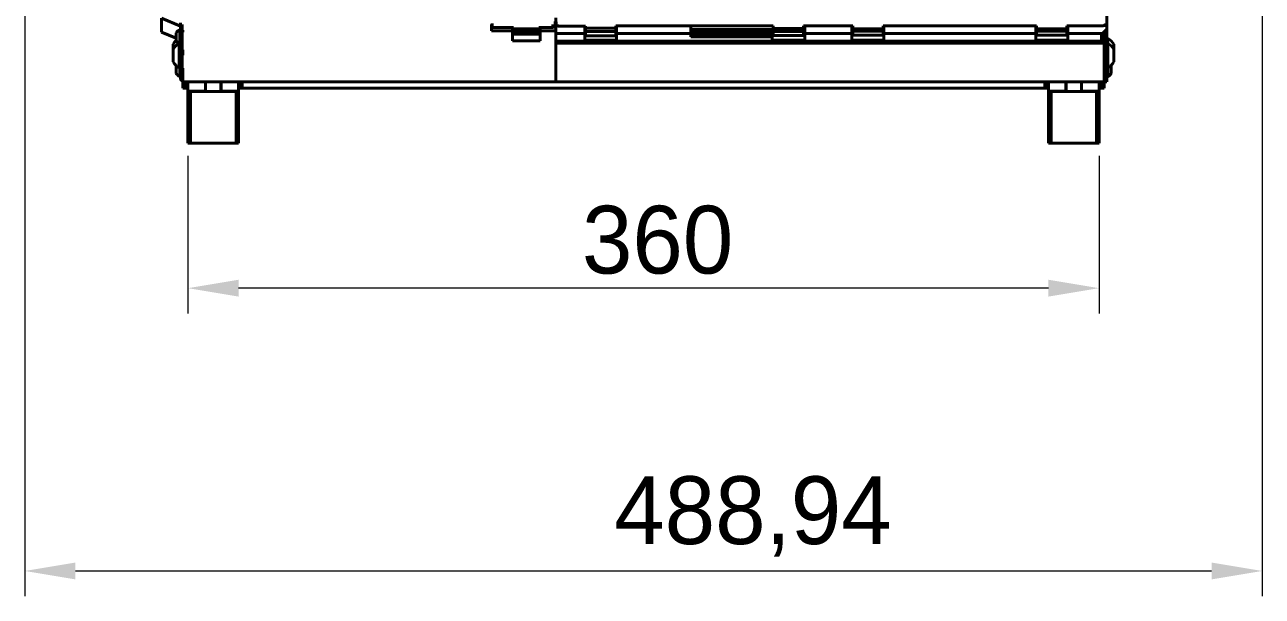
# Model space of a CAD drawing. Header units: millimetres. Extents: x 15 to 415, y 5 to 292.
# Drawn here: x 86.9 to 148.1, y 157.7 to 185.9 of the extents above; entities that cross this region are included whole.
import ezdxf

# ---------------------------------------------------------------- set-up
doc = ezdxf.new("R2010")
doc.units = ezdxf.units.MM
doc.layers.add('Annotations', color=7, linetype='Continuous')
doc.layers.add('Geometries', color=7, linetype='Continuous')
doc.styles.add('Shapr2', font='txt', dxfattribs={"height": 3.3495})
doc.dimstyles.new('ISO-25', dxfattribs={"dimtxt": 2.5, "dimasz": 2.5, "dimexe": 1.25, "dimexo": 0.625, "dimtad": 1, "dimtxsty": 'Standard', "dimcen": 2.5, "dimadec": 0, "dimazin": 0, "dimtfac": 1, "dimtmove": 0, "dimatfit": 3, "dimfxl": 1, "dimarcsym": 0})

# ---------------------------------------------------------------- blocks, each defined once
blk = doc.blocks.new('*D2')
at = {"layer": 'Annotations', "color": 0, "linetype": 'Continuous', "lineweight": 15}
for p, q in [((86.941, 238.24), (86.941, 157.687)), ((148.059, 237.777), (148.059, 157.687)), ((89.441, 158.937), (145.559, 158.937))]:
    blk.add_line(p, q, dxfattribs=at)
at = {"layer": 'Annotations', "color": 0}
for points in [[(89.441, 159.353), (89.441, 158.52), (86.941, 158.937)], [(145.559, 158.52), (145.559, 159.353), (148.059, 158.937)]]:
    blk.add_solid(points, dxfattribs=at)
at = {"layer": 'Defpoints', "color": 0}
for p in [(86.941, 238.865), (148.059, 238.402), (148.059, 158.937)]:
    blk.add_point(p, dxfattribs=at)
at = {"layer": 'Annotations', "color": 0, "lineweight": 15, "insert": (122.906, 161.63), "char_height": 3.3495, "attachment_point": 5, "style": 'Shapr2'}
blk.add_mtext('\\A1;488,94', dxfattribs=at)
blk = doc.blocks.new('*D5')
at = {"layer": 'Annotations', "color": 0, "linetype": 'Continuous', "lineweight": 15}
for p, q in [((95.001, 179.463), (95.001, 171.666)), ((140.001, 179.463), (140.001, 171.666)), ((137.501, 172.916), (97.501, 172.916))]:
    blk.add_line(p, q, dxfattribs=at)
at = {"layer": 'Annotations', "color": 0}
for points in [[(97.501, 173.333), (97.501, 172.5), (95.001, 172.916)], [(137.501, 172.5), (137.501, 173.333), (140.001, 172.916)]]:
    blk.add_solid(points, dxfattribs=at)
at = {"layer": 'Defpoints', "color": 0}
for p in [(95.001, 180.088), (140.001, 180.088), (95.001, 172.916)]:
    blk.add_point(p, dxfattribs=at)
at = {"layer": 'Annotations', "color": 0, "lineweight": 15, "insert": (118.198, 175.291), "char_height": 3.3495, "attachment_point": 5, "style": 'Shapr2'}
blk.add_mtext('\\A1;360', dxfattribs=at)

msp = doc.modelspace()

# ---------------------------------------------------------------- linework, layer by layer
at = {"layer": 'Geometries', "linetype": 'Continuous', "lineweight": 40}
for p, q in [((140.3819, 187.276), (140.3819, 185.6385)), ((93.6881, 186.2556), (94.6318, 185.8617)), ((93.6881, 185.5784), (93.6881, 186.2556)), ((94.6318, 185.8617), (94.6318, 186.0381)), ((94.6318, 185.7481), (94.6318, 185.8617)), ((94.7193, 185.946), (94.7193, 185.672)), ((110.0005, 185.946), (110.0005, 185.9309)), ((110.0005, 185.9309), (110.0005, 185.6324)), ((110.0005, 185.9309), (110.0069, 185.9309)), ((110.0069, 185.9309), (110.0069, 185.9235)), ((110.0069, 185.9235), (110.0194, 185.9235)), ((110.0069, 185.9235), (110.0069, 185.892)), ((110.0194, 185.892), (110.0069, 185.892)), ((110.0194, 185.9953), (110.0194, 185.9235)), ((110.0194, 185.8028), (110.0194, 185.9518)), ((110.0194, 185.9235), (110.0194, 185.892)), ((110.0194, 185.892), (110.0194, 185.803)), ((110.0194, 185.803), (110.0194, 185.8028)), ((110.0194, 185.8028), (110.0568, 185.8028)), ((110.0568, 185.8028), (110.3006, 185.8028)), ((110.8193, 185.8028), (110.3006, 185.8028)), ((110.8193, 185.8028), (111.0319, 185.8028)), ((111.0319, 185.8028), (111.0819, 185.8028)), ((111.0319, 185.8028), (111.0319, 185.6732)), ((111.0819, 185.8028), (111.0819, 185.7376)), ((112.3319, 185.8028), (112.363, 185.8028)), ((112.3319, 185.8028), (112.3319, 185.7376)), ((112.363, 185.8028), (112.3944, 185.8028)), ((112.3944, 185.8028), (113.0257, 185.8028)), ((112.3944, 185.8028), (112.3944, 185.6732)), ((113.0257, 185.8028), (113.0257, 185.9502)), ((113.0257, 185.8028), (113.0632, 185.8119)), ((113.0632, 185.8119), (113.1444, 185.8784)), ((113.1444, 186.098), (113.1444, 185.892)), ((113.1741, 185.892), (113.1444, 185.892)), ((113.1444, 185.892), (113.1444, 185.8784)), ((113.1741, 186.2741), (113.1741, 185.9041)), ((113.1741, 185.9041), (113.1808, 185.9041)), ((113.1741, 185.892), (113.1741, 185.9041)), ((113.1741, 185.6324), (113.1741, 185.892)), ((113.1808, 185.9041), (113.1808, 186.0773)), ((113.1808, 185.898), (113.1808, 185.9041)), ((113.2854, 185.8595), (113.1808, 185.898)), ((113.2854, 185.8595), (113.3117, 185.9489)), ((113.2854, 185.8595), (114.1773, 185.8595)), ((114.1773, 185.8595), (114.5991, 185.8595)), ((114.5991, 185.8595), (114.6376, 185.8595)), ((114.5991, 185.8595), (114.5991, 185.6169)), ((114.6376, 185.8595), (114.6376, 185.7631)), ((116.1376, 185.8859), (116.1741, 185.8859)), ((116.1376, 185.8807), (116.1376, 185.8859)), ((116.1376, 185.7631), (116.1376, 185.8807)), ((116.1376, 185.8807), (116.1741, 185.8807)), ((116.1741, 185.8859), (123.9001, 185.8859)), ((119.8366, 185.8807), (116.1741, 185.8807)), ((116.1741, 185.6169), (116.1741, 185.8807)), ((119.8366, 185.8807), (119.8366, 185.6996)), ((123.9001, 185.8807), (119.8366, 185.8807)), ((123.9001, 185.8807), (123.9001, 185.8859)), ((123.9001, 185.7598), (123.9001, 185.8807)), ((125.4001, 185.8859), (125.4616, 185.8859)), ((125.4001, 185.8859), (125.4001, 185.7598)), ((125.4616, 185.8859), (127.7866, 185.8859)), ((125.4616, 185.6278), (125.4616, 185.8859)), ((127.7866, 185.8859), (127.8376, 185.8859)), ((127.7866, 185.8859), (127.7866, 185.6278)), ((127.8376, 185.7435), (127.8376, 185.8859)), ((129.3741, 185.8859), (129.3376, 185.8859)), ((129.3376, 185.7435), (129.3376, 185.8859)), ((136.8741, 185.8859), (129.3741, 185.8859)), ((129.3741, 185.6278), (129.3741, 185.8859)), ((136.9126, 185.8859), (136.8741, 185.8859)), ((136.8741, 185.8859), (136.8741, 185.6278)), ((136.9126, 185.7435), (136.9126, 185.8859)), ((138.4126, 185.7435), (138.4126, 185.8759)), ((138.4558, 185.8759), (138.4126, 185.8759)), ((140.1943, 185.8759), (138.4558, 185.8759)), ((138.4558, 185.6278), (138.4558, 185.8759)), ((140.1943, 185.8759), (140.1943, 185.9489)), ((140.251, 185.9041), (140.1943, 185.8759)), ((140.2568, 185.907), (140.251, 185.9041)), ((140.251, 185.9041), (140.3818, 185.9041)), ((140.2568, 185.907), (140.2641, 185.9107)), ((140.3818, 185.9694), (140.2641, 185.9107)), ((140.3818, 185.9694), (140.3818, 185.9041)), ((140.3818, 185.7213), (140.3818, 185.9041)), ((94.4225, 185.2719), (93.6881, 185.5784)), ((94.4225, 185.2719), (94.4225, 185.5368)), ((94.4225, 185.1639), (94.4225, 185.2719)), ((94.6287, 185.7056), (94.5978, 185.7056)), ((94.5978, 185.0087), (94.5978, 185.7056)), ((94.6287, 185.5368), (94.6287, 185.7056)), ((94.6318, 185.5368), (94.6287, 185.5368)), ((94.6287, 185.1618), (94.6287, 185.5368)), ((94.7193, 185.672), (94.6318, 185.7481)), ((94.6318, 185.6402), (94.6318, 185.7481)), ((94.6318, 185.5368), (94.6318, 185.6402)), ((94.6318, 185.6402), (94.7193, 185.5641)), ((94.6318, 185.1618), (94.6318, 185.5368)), ((94.7193, 185.672), (94.7505, 185.672)), ((94.7193, 185.5641), (94.7193, 184.6963)), ((94.7193, 185.5641), (94.7505, 185.5641)), ((94.7505, 185.5641), (94.7505, 185.672)), ((110.0005, 185.6324), (111.0319, 185.6324)), ((111.0319, 185.6732), (111.0819, 185.6732)), ((111.0319, 185.6732), (111.0319, 185.6324)), ((111.0319, 185.1387), (111.0319, 185.6324)), ((111.0819, 185.7376), (112.3319, 185.7376)), ((111.0819, 185.6732), (111.0819, 185.7376)), ((111.0819, 185.5874), (111.0819, 185.6732)), ((112.3319, 185.5874), (111.0819, 185.5874)), ((111.0819, 185.5874), (111.0819, 185.464)), ((111.0819, 185.464), (112.3319, 185.464)), ((112.3319, 185.7376), (112.3319, 185.6732)), ((112.3319, 185.6732), (112.3944, 185.6732)), ((112.3319, 185.6732), (112.3319, 185.5874)), ((112.3319, 185.5874), (112.3319, 185.464)), ((112.3944, 185.6732), (112.3944, 185.6324)), ((112.3944, 185.6324), (112.3944, 185.1387)), ((112.3944, 185.6324), (113.1741, 185.6324)), ((113.1741, 185.5036), (113.1741, 185.6324)), ((113.1741, 185.5036), (114.5991, 185.5036)), ((113.1741, 185.5036), (113.1741, 185.1214)), ((114.5991, 185.6169), (114.6376, 185.6169)), ((114.5991, 185.6169), (114.5991, 185.5036)), ((114.5991, 185.5036), (114.5991, 185.1736)), ((114.6376, 185.7631), (116.1376, 185.7631)), ((114.6376, 185.6169), (114.6376, 185.7631)), ((114.6376, 185.6169), (114.6376, 185.7631)), ((114.6376, 185.6039), (114.6376, 185.6169)), ((114.6376, 185.6039), (114.6376, 185.6169)), ((116.1376, 185.6039), (114.6376, 185.6039)), ((116.1376, 185.6039), (114.6376, 185.6039)), ((114.6376, 185.6039), (114.6376, 185.396)), ((114.6376, 185.6039), (114.6376, 185.396)), ((114.6376, 185.396), (116.1376, 185.396)), ((114.6376, 185.396), (116.1376, 185.396)), ((116.1376, 185.7631), (116.1376, 185.6169)), ((116.1376, 185.7631), (116.1376, 185.6169)), ((116.1376, 185.6169), (116.1741, 185.6169)), ((116.1376, 185.6169), (116.1376, 185.6039)), ((116.1376, 185.6169), (116.1376, 185.6039)), ((116.1376, 185.6039), (116.1376, 185.396)), ((116.1376, 185.6039), (116.1376, 185.396)), ((116.1741, 185.5036), (116.1741, 185.6169)), ((116.1741, 185.5036), (119.8366, 185.5036)), ((116.1741, 185.5036), (116.1741, 185.1736)), ((119.8366, 185.6996), (123.8616, 185.6996)), ((119.8366, 185.6996), (119.8366, 185.5711)), ((119.8366, 185.5711), (123.8616, 185.5711)), ((119.8366, 185.5711), (119.8366, 185.5036)), ((119.8366, 185.5036), (119.8366, 185.4416)), ((119.8366, 185.4416), (119.8366, 185.3392)), ((123.8616, 185.4416), (119.8366, 185.4416)), ((123.8616, 185.3392), (119.8366, 185.3392)), ((123.8616, 185.6996), (123.8616, 185.6278)), ((123.8616, 185.6278), (123.8616, 185.5711)), ((123.8616, 185.6278), (123.9001, 185.6278)), ((123.8616, 185.5711), (123.8616, 185.4416)), ((123.8616, 185.3392), (123.8616, 185.4416)), ((123.8616, 185.3392), (123.8616, 185.1808)), ((123.9001, 185.6278), (123.9001, 185.7598)), ((123.9001, 185.7598), (125.4001, 185.7598)), ((123.9001, 185.6278), (123.9001, 185.7598)), ((123.9001, 185.6059), (123.9001, 185.6278)), ((123.9001, 185.6059), (123.9001, 185.6278)), ((123.9001, 185.6059), (123.9001, 185.4004)), ((125.4001, 185.6059), (123.9001, 185.6059)), ((125.4001, 185.6059), (123.9001, 185.6059)), ((123.9001, 185.6059), (123.9001, 185.4004)), ((123.9001, 185.4004), (125.4001, 185.4004)), ((123.9001, 185.4004), (125.4001, 185.4004)), ((125.4001, 185.7598), (125.4001, 185.6278)), ((125.4001, 185.7598), (125.4001, 185.6278)), ((125.4001, 185.6278), (125.4616, 185.6278)), ((125.4001, 185.6278), (125.4001, 185.6059)), ((125.4001, 185.6278), (125.4001, 185.6059)), ((125.4001, 185.6059), (125.4001, 185.4004)), ((125.4001, 185.6059), (125.4001, 185.4004)), ((125.4616, 185.5036), (125.4616, 185.6278)), ((125.4616, 185.5036), (127.7866, 185.5036)), ((125.4616, 185.5036), (125.4616, 185.1808)), ((127.7866, 185.6278), (127.8376, 185.6278)), ((127.7866, 185.6278), (127.7866, 185.5036)), ((127.7866, 185.1808), (127.7866, 185.5036)), ((129.3376, 185.7435), (127.8376, 185.7435)), ((127.8376, 185.6278), (127.8376, 185.7435)), ((127.8376, 185.6278), (127.8376, 185.7435)), ((127.8376, 185.6267), (127.8376, 185.6278)), ((127.8376, 185.6267), (127.8376, 185.6278)), ((129.3376, 185.6267), (127.8376, 185.6267)), ((129.3376, 185.6267), (127.8376, 185.6267)), ((127.8376, 185.6267), (127.8376, 185.4212)), ((127.8376, 185.6267), (127.8376, 185.4212)), ((127.8376, 185.4212), (129.3376, 185.4212)), ((127.8376, 185.4212), (129.3376, 185.4212)), ((129.3376, 185.7435), (129.3376, 185.6278)), ((129.3376, 185.6278), (129.3376, 185.7435)), ((129.3376, 185.6278), (129.3741, 185.6278)), ((129.3376, 185.6267), (129.3376, 185.6278)), ((129.3376, 185.6278), (129.3376, 185.6267)), ((129.3376, 185.6267), (129.3376, 185.4212)), ((129.3376, 185.6267), (129.3376, 185.4212)), ((129.3741, 185.5036), (129.3741, 185.6278)), ((129.3741, 185.5036), (136.8741, 185.5036)), ((129.3741, 185.5036), (129.3741, 185.1808)), ((136.8741, 185.6278), (136.9126, 185.6278)), ((136.8741, 185.6278), (136.8741, 185.5036)), ((136.8741, 185.5036), (136.8741, 185.1808)), ((136.9126, 185.6278), (136.9126, 185.7435)), ((138.4126, 185.7435), (136.9126, 185.7435)), ((136.9126, 185.6278), (136.9126, 185.7435)), ((136.9126, 185.6267), (136.9126, 185.6278)), ((136.9126, 185.6267), (136.9126, 185.6278)), ((136.9126, 185.6267), (136.9126, 185.4212)), ((138.4126, 185.6267), (136.9126, 185.6267)), ((138.4126, 185.6267), (136.9126, 185.6267)), ((136.9126, 185.6267), (136.9126, 185.4212)), ((136.9126, 185.4212), (138.4126, 185.4212)), ((136.9126, 185.4212), (138.4126, 185.4212)), ((138.4126, 185.7435), (138.4126, 185.6278)), ((138.4126, 185.7435), (138.4126, 185.6278)), ((138.4126, 185.6278), (138.4126, 185.6267)), ((138.4126, 185.6278), (138.4558, 185.6278)), ((138.4126, 185.6278), (138.4126, 185.6267)), ((138.4126, 185.6267), (138.4126, 185.4212)), ((138.4126, 185.6267), (138.4126, 185.4212)), ((138.4558, 185.5036), (138.4558, 185.6278)), ((138.4558, 185.5036), (140.1641, 185.5036)), ((138.4558, 185.1808), (138.4558, 185.5036)), ((140.1183, 185.4578), (140.1641, 185.5036)), ((140.1183, 185.4578), (140.1183, 185.1214)), ((140.1641, 185.5036), (140.1671, 185.5066)), ((140.2443, 185.5838), (140.1671, 185.5066)), ((140.2443, 185.5838), (140.321, 185.6604)), ((140.2443, 185.1161), (140.2443, 185.5838)), ((140.3818, 185.2342), (140.2443, 185.1161)), ((140.3818, 185.1907), (140.2558, 185.0462)), ((140.321, 185.6604), (140.3818, 185.7213)), ((140.3818, 185.7213), (140.3818, 185.7078)), ((140.3818, 185.7078), (140.3818, 185.6385)), ((140.3818, 185.6385), (140.3818, 185.5448)), ((140.3819, 185.6385), (140.3818, 185.6385)), ((140.3818, 185.5448), (140.3818, 185.451)), ((140.3818, 185.5448), (140.3819, 185.5448)), ((140.3818, 185.451), (140.3818, 185.2342)), ((140.3818, 185.451), (140.3819, 185.451)), ((140.3818, 185.2342), (140.3818, 185.1907)), ((140.3818, 185.1907), (140.3818, 185.0087)), ((140.3819, 185.5448), (140.3819, 185.6385)), ((140.3819, 185.451), (140.3819, 185.5448)), ((140.3819, 185.451), (140.3819, 185.2587)), ((140.4328, 185.2587), (140.3819, 185.2587)), ((140.3819, 185.2587), (140.3819, 185.0087)), ((140.4328, 185.0087), (140.4328, 185.2587)), ((94.2733, 184.8525), (94.2733, 184.9774)), ((94.2733, 184.8523), (94.2733, 184.8525)), ((94.2733, 184.7275), (94.2733, 184.8523)), ((94.2733, 184.6651), (94.2733, 184.7275)), ((94.2733, 184.7223), (94.2733, 184.7274)), ((94.2733, 184.7196), (94.2733, 184.7223)), ((94.2733, 184.7164), (94.2733, 184.7196)), ((94.2733, 184.7145), (94.2733, 184.7164)), ((94.2733, 184.7103), (94.2733, 184.7145)), ((94.2733, 184.708), (94.2733, 184.7103)), ((94.2733, 184.7007), (94.2733, 184.708)), ((94.2733, 184.6865), (94.2733, 184.7007)), ((94.2733, 184.6671), (94.2733, 184.6865)), ((94.2733, 184.6651), (94.2733, 184.6671)), ((94.2733, 184.6649), (94.2733, 184.6651)), ((94.2733, 184.665), (94.2733, 184.6651)), ((94.2733, 184.6649), (94.2733, 184.665)), ((94.2733, 184.6648), (94.2733, 184.6649)), ((94.2733, 184.6634), (94.2733, 184.6649)), ((94.2733, 184.6315), (94.2733, 184.6648)), ((94.2733, 184.6418), (94.2733, 184.6634)), ((94.2733, 184.6025), (94.2733, 184.6418)), ((94.2733, 184.6284), (94.2733, 184.6315)), ((94.2733, 184.6267), (94.2733, 184.6284)), ((94.2733, 184.6171), (94.2733, 184.6267)), ((94.2733, 184.6025), (94.2733, 184.6171)), ((94.2733, 184.6023), (94.2733, 184.6025)), ((94.2733, 184.5751), (94.2733, 184.6023)), ((94.2733, 184.575), (94.2733, 184.6022)), ((94.2733, 184.5585), (94.2733, 184.5751)), ((94.2733, 184.5692), (94.2733, 184.575)), ((94.4225, 185.1618), (94.4225, 185.1639)), ((94.5655, 185.0107), (94.5655, 185.0087)), ((94.5689, 185.0087), (94.5655, 185.0087)), ((94.5655, 185.0087), (94.5655, 183.8212)), ((94.5978, 185.0087), (94.5689, 185.0087)), ((94.6171, 185.0087), (94.5978, 185.0087)), ((94.6171, 185.0087), (94.6171, 184.9931)), ((94.6171, 185.0087), (94.6171, 183.8212)), ((94.6171, 184.9931), (94.6287, 184.9931)), ((94.6171, 184.9774), (94.6171, 184.9931)), ((94.6171, 184.8306), (94.6171, 184.9774)), ((94.6318, 184.9774), (94.6171, 184.9774)), ((94.6287, 184.8306), (94.6171, 184.8306)), ((94.6171, 184.8306), (94.6171, 184.4435)), ((94.6287, 184.7274), (94.6171, 184.7274)), ((94.6171, 184.7274), (94.6171, 184.1024)), ((94.6287, 185.1618), (94.6318, 185.1618)), ((94.6287, 184.9931), (94.6287, 185.1618)), ((94.6287, 184.7274), (94.6287, 184.8306)), ((94.6318, 184.7274), (94.6287, 184.7274)), ((94.6318, 184.9774), (94.6318, 185.1618)), ((94.6318, 184.7169), (94.6318, 184.9774)), ((94.6319, 184.7169), (94.6318, 184.7169)), ((94.6318, 184.609), (94.6318, 184.7169)), ((94.6318, 184.609), (94.6392, 184.6025)), ((94.6318, 184.1024), (94.6318, 184.609)), ((94.6556, 184.6963), (94.6319, 184.7169)), ((94.6392, 184.6025), (94.7505, 184.6025)), ((94.6392, 184.6025), (94.7193, 184.438)), ((94.7193, 184.6963), (94.6556, 184.6963)), ((94.7193, 184.6963), (94.7505, 184.6963)), ((94.7505, 184.6025), (94.7505, 184.6963)), ((94.7505, 184.438), (94.7505, 184.6025)), ((111.0319, 185.1387), (112.3944, 185.1387)), ((113.1741, 185.1214), (140.1183, 185.1214)), ((113.1741, 185.0268), (113.1741, 185.1214)), ((140.2443, 185.0268), (113.1741, 185.0268)), ((113.1741, 185.0268), (113.1741, 183.1135)), ((114.5991, 185.1736), (116.1741, 185.1736)), ((123.8616, 185.1808), (125.4616, 185.1808)), ((127.7866, 185.1808), (129.3741, 185.1808)), ((136.8741, 185.1808), (138.4558, 185.1808)), ((140.1183, 185.1214), (140.1183, 185.1161)), ((140.2443, 185.1161), (140.1183, 185.1161)), ((140.2443, 185.0268), (140.2443, 185.1161)), ((140.2558, 185.0462), (140.2443, 185.0268)), ((140.2558, 183.1135), (140.2558, 185.0462)), ((140.3818, 184.7588), (140.2568, 184.7588)), ((140.2568, 184.7588), (140.2568, 184.665)), ((140.2568, 184.665), (140.2568, 184.1654)), ((140.3818, 184.665), (140.2568, 184.665)), ((140.3819, 185.0087), (140.3818, 185.0087)), ((140.3818, 185.0087), (140.3818, 184.8307)), ((140.3818, 184.8307), (140.3818, 184.8149)), ((140.3818, 184.7588), (140.3818, 184.8149)), ((140.3818, 184.665), (140.3818, 184.7588)), ((140.3818, 184.665), (140.3818, 184.3451)), ((140.4328, 185.0087), (140.3819, 185.0087)), ((140.4328, 183.8212), (140.4328, 185.0087)), ((140.725, 184.9774), (140.725, 184.8525)), ((140.725, 184.8525), (140.725, 184.8523)), ((140.725, 184.8523), (140.725, 184.7274)), ((140.725, 184.7274), (140.725, 184.7113)), ((140.725, 184.7274), (140.725, 184.6651)), ((140.725, 184.7113), (140.725, 184.6672)), ((140.725, 184.6672), (140.725, 184.6652)), ((140.725, 184.6648), (140.725, 184.6652)), ((140.725, 184.6651), (140.725, 184.6649)), ((140.725, 184.6649), (140.725, 184.6648)), ((140.725, 184.6648), (140.725, 184.6633)), ((140.725, 184.6648), (140.725, 184.6315)), ((140.725, 184.6633), (140.725, 184.6418)), ((140.725, 184.6418), (140.725, 184.6306)), ((140.725, 184.6315), (140.725, 184.6025)), ((140.725, 184.6306), (140.725, 184.6025)), ((140.725, 184.6025), (140.725, 184.6023)), ((140.725, 184.6023), (140.725, 184.5543)), ((140.725, 184.6023), (140.725, 184.5759)), ((140.725, 184.5759), (140.725, 184.5694)), ((94.2733, 184.5416), (94.2733, 184.5692)), ((94.2733, 184.5415), (94.2733, 184.5585)), ((94.2733, 184.54), (94.2733, 184.5415)), ((94.2733, 184.5383), (94.2733, 184.54)), ((94.2733, 184.5319), (94.2733, 184.5384)), ((94.2733, 184.53), (94.2733, 184.5383)), ((94.2733, 184.4838), (94.2733, 184.5319)), ((94.2733, 184.4852), (94.2733, 184.53)), ((94.2733, 184.478), (94.2733, 184.4852)), ((94.2733, 184.4797), (94.2733, 184.4838)), ((94.2733, 184.4776), (94.2733, 184.4797)), ((94.2733, 184.4775), (94.2733, 184.478)), ((94.2733, 184.4774), (94.2733, 184.4776)), ((94.2733, 184.4774), (94.2733, 184.4775)), ((94.2733, 184.4381), (94.2733, 184.4774)), ((94.2733, 184.4744), (94.2733, 184.4774)), ((94.2733, 184.4151), (94.2733, 184.4744)), ((94.2733, 184.4166), (94.2733, 184.4381)), ((94.2733, 184.4127), (94.2733, 184.4166)), ((94.2733, 184.4149), (94.2733, 184.4151)), ((94.2733, 184.4148), (94.2733, 184.4149)), ((94.2733, 184.3524), (94.2733, 184.4148)), ((94.2733, 184.3524), (94.2733, 184.4127)), ((94.2733, 184.2276), (94.2733, 184.3524)), ((94.2733, 184.2274), (94.2733, 184.2276)), ((94.2733, 184.1024), (94.2733, 184.2274)), ((94.6171, 184.1181), (94.6171, 184.4435)), ((94.6171, 184.0806), (94.6171, 184.1181)), ((94.6171, 184.1024), (94.6318, 184.1024)), ((94.6171, 184.0806), (94.6287, 184.0806)), ((94.6171, 183.8212), (94.6171, 184.0806)), ((94.6287, 183.9118), (94.6287, 184.0806)), ((94.6318, 183.9118), (94.6318, 184.1024)), ((94.7193, 184.438), (94.7193, 183.7838)), ((94.7193, 184.438), (94.7505, 184.438)), ((140.2568, 184.1654), (140.3818, 184.3451)), ((140.3818, 184.3451), (140.3818, 183.8463)), ((140.725, 184.5694), (140.725, 184.5416)), ((140.725, 184.5543), (140.725, 184.5415)), ((140.725, 184.5415), (140.725, 184.54)), ((140.725, 184.54), (140.725, 184.5383)), ((140.725, 184.5384), (140.725, 184.5271)), ((140.725, 184.5383), (140.725, 184.4781)), ((140.725, 184.5271), (140.725, 184.4834)), ((140.725, 184.4834), (140.725, 184.4776)), ((140.725, 184.4781), (140.725, 184.4776)), ((140.725, 184.4776), (140.725, 184.4774)), ((140.725, 184.4776), (140.725, 184.4774)), ((140.725, 184.4774), (140.725, 184.4674)), ((140.725, 184.4774), (140.725, 184.4381)), ((140.725, 184.4674), (140.725, 184.4601)), ((140.725, 184.4601), (140.725, 184.4486)), ((140.725, 184.4486), (140.725, 184.4151)), ((140.725, 184.4381), (140.725, 184.4165)), ((140.725, 184.4165), (140.725, 184.4129)), ((140.725, 184.4151), (140.725, 184.4149)), ((140.725, 184.4149), (140.725, 184.4148)), ((140.725, 184.4148), (140.725, 184.378)), ((140.725, 184.4129), (140.725, 184.3767)), ((140.725, 184.378), (140.725, 184.3611)), ((140.725, 184.3524), (140.725, 184.3767)), ((140.725, 184.3611), (140.725, 184.3526)), ((140.725, 184.3526), (140.725, 184.3523)), ((140.725, 184.3523), (140.725, 184.2276)), ((140.725, 184.2276), (140.725, 184.2274)), ((140.725, 184.1024), (140.725, 184.2274)), ((94.4225, 183.5368), (94.4225, 183.9118)), ((94.5978, 183.8212), (94.5655, 183.8212)), ((94.6171, 183.8212), (94.5978, 183.8212)), ((94.5978, 183.3681), (94.5978, 183.8212)), ((94.5978, 183.3681), (94.6287, 183.3681)), ((94.6287, 183.9118), (94.6318, 183.9118)), ((94.6287, 183.5368), (94.6287, 183.9118)), ((94.6287, 183.5368), (94.6318, 183.5368)), ((94.6287, 183.3681), (94.6287, 183.5368)), ((94.6318, 183.7838), (94.6318, 183.9118)), ((94.6318, 183.7838), (94.6319, 183.7838)), ((94.6318, 183.7838), (94.6318, 183.69)), ((94.6318, 183.69), (94.7505, 183.69)), ((94.6318, 183.69), (94.6318, 183.5368)), ((94.6318, 183.5368), (94.6318, 183.2488)), ((94.7193, 183.7838), (94.6319, 183.7838)), ((94.7193, 183.7838), (94.7505, 183.7838)), ((94.7505, 183.69), (94.7505, 183.7838)), ((94.7505, 183.1848), (94.7505, 183.69)), ((140.3818, 183.8463), (140.2568, 183.8463)), ((140.2568, 183.8463), (140.2568, 183.7525)), ((140.2568, 183.7525), (140.2568, 183.6588)), ((140.3818, 183.7525), (140.2568, 183.7525)), ((140.2568, 183.6451), (140.2763, 183.6588)), ((140.2568, 183.6588), (140.2568, 183.6451)), ((140.2568, 183.6588), (140.2763, 183.6588)), ((140.2763, 183.6588), (140.3818, 183.6588)), ((140.3818, 183.8463), (140.3818, 183.8212)), ((140.3818, 183.8212), (140.3975, 183.8212)), ((140.3818, 183.8212), (140.3818, 183.7525)), ((140.3818, 183.7525), (140.3818, 183.6588)), ((140.3818, 183.6588), (140.3933, 183.6588)), ((140.3933, 183.363), (140.3819, 183.3466)), ((140.3933, 183.6588), (140.3933, 183.5368)), ((140.3933, 183.5368), (140.3933, 183.363)), ((140.3933, 183.5368), (140.3975, 183.5368)), ((140.3975, 183.8212), (140.4284, 183.8212)), ((140.3975, 183.8212), (140.3975, 183.5368)), ((140.3975, 183.5368), (140.3975, 183.3681)), ((140.3975, 183.3681), (140.4284, 183.3681)), ((140.4284, 183.8212), (140.4328, 183.8212)), ((140.4284, 183.8212), (140.4284, 183.3681)), ((140.6037, 183.9118), (140.6037, 183.5368)), ((94.6318, 183.2488), (94.6473, 183.2333)), ((94.6473, 183.2333), (94.6473, 183.1803)), ((94.6473, 183.2333), (94.6958, 183.1848)), ((94.7003, 183.1803), (94.6473, 183.1803)), ((94.6958, 183.1848), (94.7003, 183.1803)), ((94.6958, 183.1848), (94.7505, 183.1848)), ((94.7003, 183.1803), (94.7568, 183.1238)), ((94.7568, 183.1238), (94.7569, 183.1237)), ((94.7568, 182.8053), (94.7568, 183.1238)), ((94.8818, 182.8053), (94.7568, 182.8053)), ((94.7672, 183.1134), (94.7569, 183.1237)), ((94.7672, 183.1134), (94.8818, 183.1134)), ((94.8818, 183.1134), (95.0007, 183.1134)), ((94.8818, 183.1134), (94.8818, 182.8053)), ((95.0007, 182.8053), (94.8818, 182.8053)), ((95.0007, 183.1134), (95.8632, 183.1134)), ((95.0007, 182.8053), (95.0007, 183.1134)), ((95.0007, 182.6564), (95.0007, 182.8053)), ((95.8632, 183.1134), (95.8692, 183.1134)), ((95.8632, 182.6564), (95.8632, 183.1134)), ((95.8692, 183.1134), (95.8878, 183.1134)), ((95.8692, 182.6413), (95.8692, 183.1134)), ((96.5619, 183.1134), (95.8878, 183.1134)), ((96.6321, 183.1134), (96.5619, 183.1134)), ((96.6321, 183.1134), (96.6382, 183.1134)), ((96.6321, 182.6413), (96.6321, 183.1134)), ((96.6382, 183.1134), (97.5007, 183.1134)), ((96.6382, 182.6564), (96.6382, 183.1134)), ((97.5007, 183.1134), (97.5501, 183.1134)), ((97.5007, 183.1134), (97.5007, 182.8053)), ((97.5007, 182.8053), (97.5007, 182.6564)), ((97.5501, 182.8053), (97.5007, 182.8053)), ((97.5501, 183.1134), (97.675, 183.1134)), ((97.5501, 182.8053), (97.5501, 183.1134)), ((97.675, 182.8053), (97.5501, 182.8053)), ((97.675, 183.1134), (97.9626, 183.1134)), ((97.675, 183.1134), (97.675, 182.8053)), ((137.3158, 182.8053), (97.675, 182.8053)), ((110.4712, 183.1134), (97.9626, 183.1134)), ((113.1755, 183.1134), (110.4712, 183.1134)), ((113.1755, 183.1135), (113.1741, 183.1135)), ((137.3158, 183.1135), (113.1755, 183.1135)), ((113.1755, 183.1135), (113.1755, 183.1134)), ((137.4408, 183.1135), (137.3158, 183.1135)), ((137.3158, 182.8053), (137.3158, 183.1135)), ((137.4408, 182.8053), (137.3158, 182.8053)), ((137.441, 183.1135), (137.4408, 183.1135)), ((137.4408, 183.1135), (137.4408, 182.8053)), ((137.4408, 182.8053), (137.441, 182.8053)), ((137.5007, 183.1135), (137.441, 183.1135)), ((137.441, 182.8053), (137.441, 183.1135)), ((137.5007, 182.8053), (137.441, 182.8053)), ((137.5007, 182.8053), (137.5007, 183.1135)), ((138.3632, 183.1135), (137.5007, 183.1135)), ((137.5007, 182.6564), (137.5007, 182.8053)), ((138.3632, 182.6564), (138.3632, 183.1135)), ((138.3692, 183.1135), (138.3632, 183.1135)), ((138.3692, 182.6413), (138.3692, 183.1135)), ((138.3692, 183.1135), (138.3878, 183.1135)), ((138.3878, 183.1135), (139.0619, 183.1135)), ((139.1321, 183.1135), (139.0619, 183.1135)), ((139.1321, 182.6413), (139.1321, 183.1135)), ((139.1382, 183.1135), (139.1321, 183.1135)), ((139.1382, 182.6564), (139.1382, 183.1135)), ((140.0007, 183.1135), (139.1382, 183.1135)), ((140.0007, 183.1135), (140.0007, 182.8053)), ((140.1318, 183.1135), (140.0007, 183.1135)), ((140.0007, 182.8053), (140.0007, 182.6564)), ((140.1318, 182.8053), (140.0007, 182.8053)), ((140.2558, 183.1135), (140.1318, 183.1135)), ((140.1318, 182.8053), (140.1318, 183.1135)), ((140.2568, 182.8053), (140.1318, 182.8053)), ((140.2568, 183.1135), (140.2558, 183.1135)), ((140.2785, 183.1985), (140.2568, 183.188)), ((140.2568, 183.188), (140.2568, 183.1135)), ((140.2568, 183.1135), (140.2568, 182.8053)), ((140.2568, 183.1135), (140.2568, 183.1135)), ((140.3818, 183.1135), (140.2568, 183.1135)), ((140.2568, 182.8053), (140.2569, 182.8053)), ((140.2569, 182.8053), (140.2569, 183.1135)), ((140.3818, 183.3465), (140.2785, 183.1985)), ((140.3819, 183.3466), (140.3818, 183.3465)), ((140.3818, 183.3465), (140.3818, 183.1803)), ((140.3819, 183.1803), (140.3818, 183.1803)), ((140.3818, 183.1803), (140.3818, 183.1135)), ((140.3819, 183.3466), (140.3819, 183.1803)), ((95.8632, 182.6564), (95.0007, 182.6564)), ((95.0007, 182.6564), (95.0007, 182.5986)), ((95.0007, 182.5986), (95.1257, 182.6413)), ((95.0007, 180.0881), (95.0007, 182.5986)), ((95.0007, 182.5986), (95.0007, 182.5986)), ((95.1257, 182.6413), (95.1257, 180.0881)), ((95.1257, 182.6413), (95.8632, 182.6413)), ((95.8632, 182.6413), (95.8632, 182.6564)), ((95.8632, 182.6413), (95.8692, 182.6413)), ((95.8692, 182.6413), (95.8904, 182.6413)), ((95.8904, 182.6413), (96.5613, 182.6413)), ((96.5613, 182.6413), (96.6321, 182.6413)), ((96.6321, 182.6413), (96.6382, 182.6413)), ((96.6382, 182.6564), (96.6382, 182.6413)), ((97.5007, 182.6564), (96.6382, 182.6564)), ((96.6382, 182.6413), (97.3757, 182.6413)), ((97.3757, 180.0881), (97.3757, 182.6413)), ((97.3757, 182.6413), (97.5007, 182.5986)), ((97.5007, 182.6564), (97.5007, 182.3614)), ((97.5007, 182.5986), (97.5007, 182.3614)), ((97.5007, 182.3614), (97.5007, 182.0964)), ((97.5007, 182.3614), (97.5007, 182.3614)), ((97.5007, 182.0964), (97.5007, 182.3614)), ((138.3632, 182.6564), (137.5007, 182.6564)), ((137.5007, 182.6564), (137.5007, 182.5986)), ((137.5007, 182.5986), (137.6257, 182.6413)), ((137.5007, 180.0881), (137.5007, 182.5986)), ((137.5007, 182.5986), (137.5007, 182.5986)), ((137.6257, 182.6413), (137.6257, 180.0881)), ((137.6257, 182.6413), (138.3632, 182.6413)), ((138.3632, 182.6413), (138.3632, 182.6564)), ((138.3632, 182.6413), (138.3692, 182.6413)), ((138.3692, 182.6413), (138.3904, 182.6413)), ((138.3904, 182.6413), (139.0613, 182.6413)), ((139.0613, 182.6413), (139.1321, 182.6413)), ((139.1321, 182.6413), (139.1382, 182.6413)), ((140.0007, 182.6564), (139.1382, 182.6564)), ((139.1382, 182.6564), (139.1382, 182.6413)), ((139.1382, 182.6413), (139.8757, 182.6413)), ((139.8757, 180.0881), (139.8757, 182.6413)), ((139.8757, 182.6413), (140.0007, 182.5986)), ((140.0007, 182.6564), (140.0007, 182.3614)), ((140.0007, 182.5986), (140.0007, 182.3614)), ((140.0007, 182.3614), (140.0007, 182.0964)), ((140.0007, 182.3614), (140.0007, 182.3614)), ((140.0007, 182.0964), (140.0007, 182.3614)), ((97.5007, 182.0964), (97.5007, 181.8014)), ((97.5007, 182.0964), (97.5007, 182.0964)), ((97.5007, 182.0964), (97.5007, 181.8014)), ((97.5007, 181.8014), (97.5007, 180.0881)), ((97.5007, 181.8014), (97.5007, 181.8014)), ((140.0007, 182.0964), (140.0007, 181.8014)), ((140.0007, 182.0964), (140.0007, 182.0964)), ((140.0007, 182.0964), (140.0007, 181.8014)), ((140.0007, 181.8014), (140.0007, 180.0881)), ((140.0007, 181.8014), (140.0007, 181.8014)), ((95.1257, 180.0881), (95.0007, 180.0881)), ((95.1257, 180.0881), (97.3757, 180.0881)), ((97.5007, 180.0881), (97.3757, 180.0881)), ((137.6257, 180.0881), (137.5007, 180.0881)), ((137.6257, 180.0881), (139.8757, 180.0881)), ((140.0007, 180.0881), (139.8757, 180.0881))]:
    msp.add_line(p, q, dxfattribs=at)
at = {"layer": 'Geometries', "linetype": 'Continuous', "lineweight": 40, "flags": 128}
for points in [[(140.3207, 185.6602), (140.3289, 185.665), (140.3371, 185.6703), (140.3452, 185.6759), (140.3531, 185.6819), (140.3609, 185.6883), (140.3684, 185.6949)], [(140.3684, 185.6949), (140.3752, 185.7012), (140.3818, 185.7078)]]:
    msp.add_lwpolyline(points, dxfattribs=at)
at = {"layer": 'Geometries', "linetype": 'Continuous', "lineweight": 40}
for centre, radius, start, end in [((94.7718, 185.3493), 0.3965, 116.03726, 151.777301), ((140.1427, 184.6649), 0.6608, 28.222654, 63.96274), ((94.8556, 184.6649), 0.6608, 130.958295, 151.77734), ((94.8556, 184.4149), 0.6608, 116.03726, 151.77734), ((94.7718, 185.3493), 0.3965, 208.222682, 238.646693), ((94.7718, 185.3493), 0.3965, 238.646693, 239.215937), ((140.1427, 184.4149), 0.6608, 28.222654, 63.96274), ((94.8556, 184.4149), 0.6608, 208.222681, 229.218156), ((140.1427, 184.4149), 0.6608, 312.919847, 331.777324), ((94.7718, 183.7243), 0.3965, 151.325002, 151.777301), ((94.7718, 183.7243), 0.3965, 208.222682, 243.96274), ((94.8556, 184.4149), 0.6608, 229.218156, 243.96274), ((140.2544, 183.7243), 0.3965, 296.03726, 331.777372), ((140.1427, 184.4149), 0.6608, 296.03726, 312.919847), ((140.2544, 183.7243), 0.3965, 28.222671, 31.42167)]:
    msp.add_arc(centre, radius, start, end, dxfattribs=at)

# ---------------------------------------------------------------- dimensions: what is measured, and where the dimension line sits
at = {"layer": 'Annotations', "linetype": 'Continuous', "lineweight": 15}
dim = msp.add_linear_dim(base=(148.0588, 158.9366), p1=(86.9412, 238.8653), p2=(148.0588, 238.4017), angle=180, dimstyle='ISO-25', override={"dimscale": 1, "dimgap": 0.7, "dimdec": 2, "dimlfac": 8, "dimrnd": 0.01, "dimzin": 8, "dimdsep": 44, "dimtxsty": 'Shapr2', "dimse1": 0, "dimse2": 0, "dimadec": 2, "dimtol": 0, "dimlim": 0, "dimtp": 0, "dimtm": 0, "dimtfac": 0.6, "dimtdec": 8, "dimfrac": 2, "dimtolj": 1, "dimlwd": 15, "dimlwe": 15}, dxfattribs=at)
dim.commit()
dim.dimension.update_dxf_attribs({"geometry": '*D2', "text_midpoint": (122.9058, 158.9366), "dimtype": 160})
dim = msp.add_linear_dim(base=(95.0007, 172.9162), p1=(140.0007, 180.0881), p2=(95.0007, 180.0881), dimstyle='ISO-25', override={"dimscale": 1, "dimgap": 0.7, "dimdec": 2, "dimlfac": 8, "dimrnd": 0.01, "dimzin": 8, "dimdsep": 44, "dimtxsty": 'Shapr2', "dimse1": 0, "dimse2": 0, "dimadec": 2, "dimtol": 0, "dimlim": 0, "dimtp": 0, "dimtm": 0, "dimtfac": 0.6, "dimtdec": 8, "dimfrac": 2, "dimtolj": 1, "dimlwd": 15, "dimlwe": 15}, dxfattribs=at)
dim.commit()
dim.dimension.update_dxf_attribs({"geometry": '*D5', "text_midpoint": (118.1979, 172.9162), "dimtype": 160})

doc.saveas('drawing.dxf')
